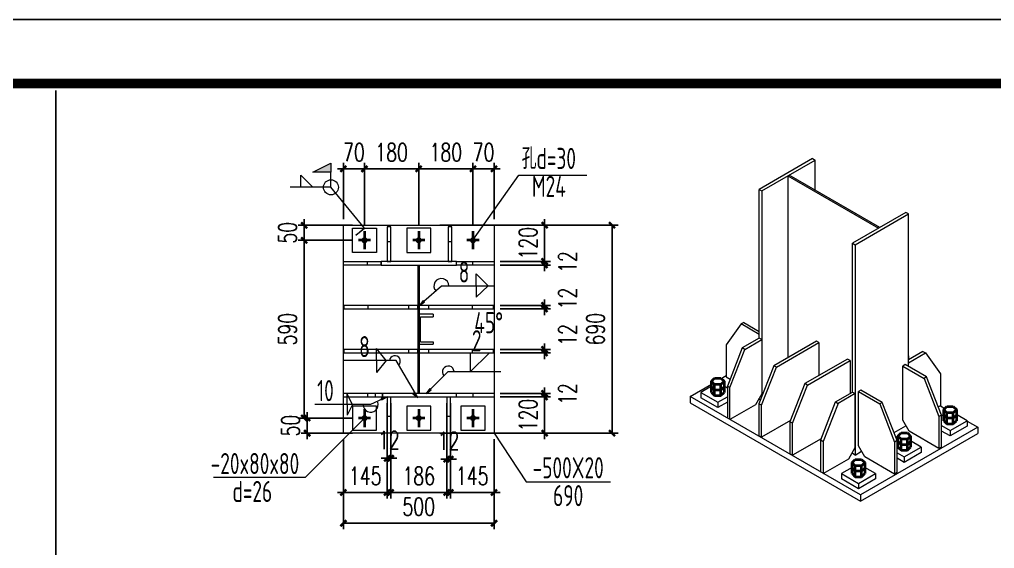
# Model space of a CAD drawing. Extents: x 177291 to 1288761, y 177638 to 322898.
# Drawn here: x 1260896 to 1277075, y 232183 to 240960 of the extents above; entities that cross this region are included whole.
import ezdxf
from ezdxf.enums import TextEntityAlignment as Align

# ---------------------------------------------------------------- set-up
doc = ezdxf.new("R2010")
doc.units = 0
doc.header["$LTSCALE"] = 1000
doc.linetypes.add('线型2', pattern=[2.5, 1.5, -1])
for name, color, linetype in [('AXIS', 3, 'Continuous'), ('PUB_TITLE', 4, 'Continuous'), ('TEXT', 7, 'Continuous')]:
    doc.layers.add(name, color=color, linetype=linetype)
for name, color, linetype, lineweight in [('孔标注', 9, 'Continuous', 18), ('字符标注', 9, 'Continuous', 18), ('柱_主零件_实线', 51, 'Continuous', 18), ('柱_零件_实线', 3, 'Continuous', 18), ('焊缝标注', 9, 'Continuous', 18), ('螺栓组-普通_实线', 1, 'Continuous', 35), ('钢板标注', 9, 'Continuous', 18)]:
    doc.layers.add(name, color=color, linetype=linetype, lineweight=lineweight)
doc.styles.add('_TCH_DIM_T3', font='SIMPLEX', dxfattribs={"width": 0.705882, "bigfont": 'GBCBIG'})
doc.styles.add('TSSD_Norm', font='tssdeng.shx', dxfattribs={"bigfont": 'hztxt.shx'})
doc.dimstyles.new('TCH_100_5', dxfattribs={"dimtxt": 297.5, "dimasz": 100, "dimexe": 100, "dimexo": 100, "dimgap": 126.25, "dimtad": 1, "dimdec": 0, "dimlfac": 0.2, "dimzin": 0, "dimdsep": 46, "dimtxsty": '_TCH_DIM_T3', "dimblk": 'ARCHTICK', "dimcen": 0.09, "dimclrd": 126, "dimclre": 126, "dimclrt": 7, "dimazin": 2, "dimtfac": 1, "dimtdec": 0, "dimtix": 1, "dimtmove": 2, "dimatfit": 3, "dimfxl": 1, "dimtolj": 1, "dimtzin": 0, "dimarcsym": 0})

# ---------------------------------------------------------------- blocks, each defined once
blk = doc.blocks.new('_ArchTick')
at = {"color": 0, "linetype": 'ByBlock', "const_width": 0.4}
blk.add_lwpolyline([(-0.5, -0.5), (0.5, 0.5)], dxfattribs=at)
blk = doc.blocks.new('*D1631')
at = {"color": 126, "lineweight": -2, "transparency": 16777216}
for p, q in [((1266996, 234597), (1266996, 233580)), ((1267056, 234597), (1267056, 233580)), ((1266996, 233680), (1266896, 233680)), ((1266996, 233680), (1267056, 233680)), ((1267056, 233680), (1267156, 233680))]:
    blk.add_line(p, q, dxfattribs=at)
at = {"layer": 'Defpoints', "color": 0, "transparency": 16777216}
for p in [(1266996, 234697), (1267056, 234697), (1267056, 233680)]:
    blk.add_point(p, dxfattribs=at)
at = {"color": 126, "lineweight": -2, "transparency": 16777216, "xscale": 100, "yscale": 100, "zscale": 100}
blk.add_blockref('_ArchTick', (1266996, 233680), dxfattribs=at)
at = {"color": 126, "lineweight": -2, "transparency": 16777216, "xscale": 100, "yscale": 100, "zscale": 100, "rotation": 180}
blk.add_blockref('_ArchTick', (1267056, 233680), dxfattribs=at)
at = {"color": 7, "transparency": 16777216, "insert": (1267026, 233980), "char_height": 297.5, "attachment_point": 5, "style": '_TCH_DIM_T3'}
blk.add_mtext('\\A1;12', dxfattribs=at)
blk = doc.blocks.new('*D1632')
at = {"color": 126, "lineweight": -2, "transparency": 16777216}
for p, q in [((1267056, 234597), (1267056, 233012)), ((1267986, 234597), (1267986, 233012)), ((1267056, 233112), (1267986, 233112))]:
    blk.add_line(p, q, dxfattribs=at)
at = {"layer": 'Defpoints', "color": 0, "transparency": 16777216}
for p in [(1267056, 234697), (1267986, 234697), (1267986, 233112)]:
    blk.add_point(p, dxfattribs=at)
at = {"color": 126, "lineweight": -2, "transparency": 16777216, "xscale": 100, "yscale": 100, "zscale": 100, "rotation": 180}
blk.add_blockref('_ArchTick', (1267056, 233112), dxfattribs=at)
at = {"color": 126, "lineweight": -2, "transparency": 16777216, "xscale": 100, "yscale": 100, "zscale": 100}
blk.add_blockref('_ArchTick', (1267986, 233112), dxfattribs=at)
at = {"color": 7, "transparency": 16777216, "insert": (1267521, 233387), "char_height": 297.5, "attachment_point": 5, "style": '_TCH_DIM_T3'}
blk.add_mtext('\\A1;186', dxfattribs=at)
blk = doc.blocks.new('*D1633')
at = {"color": 126, "lineweight": -2, "transparency": 16777216}
for p, q in [((1267986, 234597), (1267986, 233567)), ((1268046, 234597), (1268046, 233567)), ((1267986, 233667), (1267886, 233667)), ((1267986, 233667), (1268046, 233667)), ((1268046, 233667), (1268146, 233667))]:
    blk.add_line(p, q, dxfattribs=at)
at = {"layer": 'Defpoints', "color": 0, "transparency": 16777216}
for p in [(1267986, 234697), (1268046, 234697), (1268046, 233667)]:
    blk.add_point(p, dxfattribs=at)
at = {"color": 126, "lineweight": -2, "transparency": 16777216, "xscale": 100, "yscale": 100, "zscale": 100}
blk.add_blockref('_ArchTick', (1267986, 233667), dxfattribs=at)
at = {"color": 126, "lineweight": -2, "transparency": 16777216, "xscale": 100, "yscale": 100, "zscale": 100, "rotation": 180}
blk.add_blockref('_ArchTick', (1268046, 233667), dxfattribs=at)
at = {"color": 7, "transparency": 16777216, "insert": (1268016, 233967), "char_height": 297.5, "attachment_point": 5, "style": '_TCH_DIM_T3'}
blk.add_mtext('\\A1;12', dxfattribs=at)
blk = doc.blocks.new('*D1634')
at = {"color": 126, "lineweight": -2, "transparency": 16777216}
for p, q in [((1269610, 234757), (1269610, 234857)), ((1268871, 234757), (1269710, 234757)), ((1268871, 234697), (1269710, 234697)), ((1269610, 234697), (1269610, 234757)), ((1269610, 234697), (1269610, 234597))]:
    blk.add_line(p, q, dxfattribs=at)
at = {"layer": 'Defpoints', "color": 0, "transparency": 16777216}
for p in [(1268771, 234757), (1268771, 234697), (1269610, 234757)]:
    blk.add_point(p, dxfattribs=at)
at = {"color": 126, "lineweight": -2, "transparency": 16777216, "xscale": 100, "yscale": 100, "zscale": 100}
for p, rotation in [((1269610, 234757), 270), ((1269610, 234697), 90)]:
    blk.add_blockref('_ArchTick', p, dxfattribs=dict(at, rotation=rotation))
at = {"color": 7, "transparency": 16777216, "insert": (1269990, 234746), "char_height": 297.5, "attachment_point": 5, "rotation": 90, "style": '_TCH_DIM_T3'}
blk.add_mtext('\\A1;12', dxfattribs=at)
blk = doc.blocks.new('*D1635')
at = {"color": 126, "lineweight": -2, "transparency": 16777216}
for p, q in [((1269610, 235487), (1269610, 235587)), ((1268871, 235487), (1269710, 235487)), ((1268871, 235427), (1269710, 235427)), ((1269610, 235427), (1269610, 235487)), ((1269610, 235427), (1269610, 235327))]:
    blk.add_line(p, q, dxfattribs=at)
at = {"layer": 'Defpoints', "color": 0, "transparency": 16777216}
for p in [(1268771, 235487), (1268771, 235427), (1269610, 235487)]:
    blk.add_point(p, dxfattribs=at)
at = {"color": 126, "lineweight": -2, "transparency": 16777216, "xscale": 100, "yscale": 100, "zscale": 100}
for p, rotation in [((1269610, 235487), 270), ((1269610, 235427), 90)]:
    blk.add_blockref('_ArchTick', p, dxfattribs=dict(at, rotation=rotation))
at = {"color": 7, "transparency": 16777216, "insert": (1269990, 235726), "char_height": 297.5, "attachment_point": 5, "rotation": 90, "style": '_TCH_DIM_T3'}
blk.add_mtext('\\A1;12', dxfattribs=at)
blk = doc.blocks.new('*D1636')
at = {"color": 126, "lineweight": -2, "transparency": 16777216}
for p, q in [((1268871, 236217), (1269710, 236217)), ((1269610, 236217), (1269610, 236317)), ((1269610, 236157), (1269610, 236217)), ((1268871, 236157), (1269710, 236157)), ((1269610, 236157), (1269610, 236057))]:
    blk.add_line(p, q, dxfattribs=at)
at = {"layer": 'Defpoints', "color": 0, "transparency": 16777216}
for p in [(1268771, 236217), (1269610, 236217), (1268771, 236157)]:
    blk.add_point(p, dxfattribs=at)
at = {"color": 126, "lineweight": -2, "transparency": 16777216, "xscale": 100, "yscale": 100, "zscale": 100}
for p, rotation in [((1269610, 236217), 270), ((1269610, 236157), 90)]:
    blk.add_blockref('_ArchTick', p, dxfattribs=dict(at, rotation=rotation))
at = {"color": 7, "transparency": 16777216, "insert": (1269990, 236331), "char_height": 297.5, "attachment_point": 5, "rotation": 90, "style": '_TCH_DIM_T3'}
blk.add_mtext('\\A1;12', dxfattribs=at)
blk = doc.blocks.new('*D1637')
at = {"color": 126, "lineweight": -2, "transparency": 16777216}
for p, q in [((1269610, 236947), (1269610, 237047)), ((1268871, 236947), (1269710, 236947)), ((1268871, 236887), (1269710, 236887)), ((1269610, 236887), (1269610, 236947)), ((1269610, 236887), (1269610, 236787))]:
    blk.add_line(p, q, dxfattribs=at)
at = {"layer": 'Defpoints', "color": 0, "transparency": 16777216}
for p in [(1268771, 236947), (1268771, 236887), (1269610, 236947)]:
    blk.add_point(p, dxfattribs=at)
at = {"color": 126, "lineweight": -2, "transparency": 16777216, "xscale": 100, "yscale": 100, "zscale": 100}
for p, rotation in [((1269610, 236947), 270), ((1269610, 236887), 90)]:
    blk.add_blockref('_ArchTick', p, dxfattribs=dict(at, rotation=rotation))
at = {"color": 7, "transparency": 16777216, "insert": (1269990, 236936), "char_height": 297.5, "attachment_point": 5, "rotation": 90, "style": '_TCH_DIM_T3'}
blk.add_mtext('\\A1;12', dxfattribs=at)
blk = doc.blocks.new('*D1638')
at = {"color": 126, "lineweight": -2, "transparency": 16777216}
for p, q in [((1269610, 234697), (1269610, 234797)), ((1269685, 234697), (1269510, 234697)), ((1269610, 234697), (1269610, 234097)), ((1268956, 234097), (1269710, 234097)), ((1269610, 234097), (1269610, 233997))]:
    blk.add_line(p, q, dxfattribs=at)
at = {"layer": 'Defpoints', "color": 0, "transparency": 16777216}
for p in [(1269785, 234697), (1268856, 234097), (1269610, 234097)]:
    blk.add_point(p, dxfattribs=at)
at = {"color": 126, "lineweight": -2, "transparency": 16777216, "xscale": 100, "yscale": 100, "zscale": 100}
for p, rotation in [((1269610, 234697), 270), ((1269610, 234097), 90)]:
    blk.add_blockref('_ArchTick', p, dxfattribs=dict(at, rotation=rotation))
at = {"color": 7, "transparency": 16777216, "insert": (1269335, 234397), "char_height": 297.5, "attachment_point": 5, "rotation": 90, "style": '_TCH_DIM_T3'}
blk.add_mtext('\\A1;120', dxfattribs=at)
blk = doc.blocks.new('*D1639')
at = {"color": 126, "lineweight": -2, "transparency": 16777216}
for p, q in [((1269557, 237547), (1269510, 237547)), ((1269610, 237547), (1269610, 237647)), ((1269610, 236947), (1269610, 237547)), ((1269557, 236947), (1269510, 236947)), ((1269610, 236947), (1269610, 236847))]:
    blk.add_line(p, q, dxfattribs=at)
at = {"layer": 'Defpoints', "color": 0, "transparency": 16777216}
for p in [(1269610, 237547), (1269657, 237547), (1269657, 236947)]:
    blk.add_point(p, dxfattribs=at)
at = {"color": 126, "lineweight": -2, "transparency": 16777216, "xscale": 100, "yscale": 100, "zscale": 100}
for p, rotation in [((1269610, 237547), 270), ((1269610, 236947), 90)]:
    blk.add_blockref('_ArchTick', p, dxfattribs=dict(at, rotation=rotation))
at = {"color": 7, "transparency": 16777216, "insert": (1269335, 237247), "char_height": 297.5, "attachment_point": 5, "rotation": 90, "style": '_TCH_DIM_T3'}
blk.add_mtext('\\A1;120', dxfattribs=at)
blk = doc.blocks.new('*D1640')
at = {"color": 126, "lineweight": -2, "transparency": 16777216}
for p, q in [((1267869, 237547), (1270829, 237547)), ((1270729, 237547), (1270729, 234097)), ((1267869, 234097), (1270829, 234097))]:
    blk.add_line(p, q, dxfattribs=at)
at = {"layer": 'Defpoints', "color": 0, "transparency": 16777216}
for p in [(1267769, 237547), (1267769, 234097), (1270729, 234097)]:
    blk.add_point(p, dxfattribs=at)
at = {"color": 126, "lineweight": -2, "transparency": 16777216, "xscale": 100, "yscale": 100, "zscale": 100}
for p, rotation in [((1270729, 237547), 90), ((1270729, 234097), 270)]:
    blk.add_blockref('_ArchTick', p, dxfattribs=dict(at, rotation=rotation))
at = {"color": 7, "transparency": 16777216, "insert": (1270454, 235822), "char_height": 297.5, "attachment_point": 5, "rotation": 90, "style": '_TCH_DIM_T3'}
blk.add_mtext('\\A1;690', dxfattribs=at)
blk = doc.blocks.new('*D1664')
at = {"color": 126, "lineweight": -2, "transparency": 16777216}
for p, q in [((1266421, 237297), (1265520, 237297)), ((1265620, 237297), (1265620, 234347)), ((1266421, 234347), (1265520, 234347))]:
    blk.add_line(p, q, dxfattribs=at)
at = {"layer": 'Defpoints', "color": 0, "transparency": 16777216}
for p in [(1266521, 237297), (1265620, 234347), (1266521, 234347)]:
    blk.add_point(p, dxfattribs=at)
at = {"color": 126, "lineweight": -2, "transparency": 16777216, "xscale": 100, "yscale": 100, "zscale": 100}
for p, rotation in [((1265620, 237297), 90), ((1265620, 234347), 270)]:
    blk.add_blockref('_ArchTick', p, dxfattribs=dict(at, rotation=rotation))
at = {"color": 7, "transparency": 16777216, "insert": (1265345, 235822), "char_height": 297.5, "attachment_point": 5, "rotation": 90, "style": '_TCH_DIM_T3'}
blk.add_mtext('\\A1;590', dxfattribs=at)
blk = doc.blocks.new('*D1665')
at = {"color": 126, "lineweight": -2, "transparency": 16777216}
for p, q in [((1266271, 233997), (1266271, 232502)), ((1268771, 233933), (1268771, 232502)), ((1266271, 232602), (1268771, 232602))]:
    blk.add_line(p, q, dxfattribs=at)
at = {"layer": 'Defpoints', "color": 0, "transparency": 16777216}
for p in [(1266271, 234097), (1268771, 234033), (1268771, 232602)]:
    blk.add_point(p, dxfattribs=at)
at = {"color": 126, "lineweight": -2, "transparency": 16777216, "xscale": 100, "yscale": 100, "zscale": 100, "rotation": 180}
blk.add_blockref('_ArchTick', (1266271, 232602), dxfattribs=at)
at = {"color": 126, "lineweight": -2, "transparency": 16777216, "xscale": 100, "yscale": 100, "zscale": 100}
blk.add_blockref('_ArchTick', (1268771, 232602), dxfattribs=at)
at = {"color": 7, "transparency": 16777216, "insert": (1267521, 232877), "char_height": 297.5, "attachment_point": 5, "style": '_TCH_DIM_T3'}
blk.add_mtext('\\A1;500', dxfattribs=at)
blk = doc.blocks.new('*D1641')
at = {"color": 126, "lineweight": -2, "transparency": 16777216}
for p, q in [((1266271, 233897), (1266271, 233012)), ((1266996, 233897), (1266996, 233012)), ((1266271, 233112), (1266171, 233112)), ((1266271, 233112), (1266996, 233112)), ((1266996, 233112), (1267096, 233112))]:
    blk.add_line(p, q, dxfattribs=at)
at = {"layer": 'Defpoints', "color": 0, "transparency": 16777216}
for p in [(1266271, 233997), (1266996, 233997), (1266996, 233112)]:
    blk.add_point(p, dxfattribs=at)
at = {"color": 126, "lineweight": -2, "transparency": 16777216, "xscale": 100, "yscale": 100, "zscale": 100}
blk.add_blockref('_ArchTick', (1266271, 233112), dxfattribs=at)
at = {"color": 126, "lineweight": -2, "transparency": 16777216, "xscale": 100, "yscale": 100, "zscale": 100, "rotation": 180}
blk.add_blockref('_ArchTick', (1266996, 233112), dxfattribs=at)
at = {"color": 7, "transparency": 16777216, "insert": (1266634, 233387), "char_height": 297.5, "attachment_point": 5, "style": '_TCH_DIM_T3'}
blk.add_mtext('\\A1;145', dxfattribs=at)
blk = doc.blocks.new('*D1642')
at = {"color": 126, "lineweight": -2, "transparency": 16777216}
for p, q in [((1268046, 233994), (1268046, 233012)), ((1268771, 233997), (1268771, 233012)), ((1268046, 233112), (1267946, 233112)), ((1268771, 233112), (1268046, 233112)), ((1268771, 233112), (1268871, 233112))]:
    blk.add_line(p, q, dxfattribs=at)
at = {"layer": 'Defpoints', "color": 0, "transparency": 16777216}
for p in [(1268046, 234094), (1268771, 234097), (1268046, 233112)]:
    blk.add_point(p, dxfattribs=at)
at = {"color": 126, "lineweight": -2, "transparency": 16777216, "xscale": 100, "yscale": 100, "zscale": 100}
blk.add_blockref('_ArchTick', (1268046, 233112), dxfattribs=at)
at = {"color": 126, "lineweight": -2, "transparency": 16777216, "xscale": 100, "yscale": 100, "zscale": 100, "rotation": 180}
blk.add_blockref('_ArchTick', (1268771, 233112), dxfattribs=at)
at = {"color": 7, "transparency": 16777216, "insert": (1268409, 233387), "char_height": 297.5, "attachment_point": 5, "style": '_TCH_DIM_T3'}
blk.add_mtext('\\A1;145', dxfattribs=at)
blk = doc.blocks.new('*D1666')
at = {"color": 126, "lineweight": -2, "transparency": 16777216}
for p, q in [((1266421, 237547), (1265520, 237547)), ((1265620, 237547), (1265620, 237647)), ((1265620, 237297), (1265620, 237547)), ((1266421, 237297), (1265520, 237297)), ((1265620, 237297), (1265620, 237197))]:
    blk.add_line(p, q, dxfattribs=at)
at = {"layer": 'Defpoints', "color": 0, "transparency": 16777216}
for p in [(1265620, 237547), (1266521, 237547), (1266521, 237297)]:
    blk.add_point(p, dxfattribs=at)
at = {"color": 126, "lineweight": -2, "transparency": 16777216, "xscale": 100, "yscale": 100, "zscale": 100}
for p, rotation in [((1265620, 237547), 270), ((1265620, 237297), 90)]:
    blk.add_blockref('_ArchTick', p, dxfattribs=dict(at, rotation=rotation))
at = {"color": 7, "transparency": 16777216, "insert": (1265345, 237422), "char_height": 297.5, "attachment_point": 5, "rotation": 90, "style": '_TCH_DIM_T3'}
blk.add_mtext('\\A1;50', dxfattribs=at)
blk = doc.blocks.new('*D1667')
at = {"color": 126, "lineweight": -2, "transparency": 16777216}
for p, q in [((1265670, 234347), (1265670, 234447)), ((1266421, 234347), (1265570, 234347)), ((1265670, 234347), (1265670, 234097)), ((1266421, 234097), (1265570, 234097)), ((1265670, 234097), (1265670, 233997))]:
    blk.add_line(p, q, dxfattribs=at)
at = {"layer": 'Defpoints', "color": 0, "transparency": 16777216}
for p in [(1266521, 234347), (1265670, 234097), (1266521, 234097)]:
    blk.add_point(p, dxfattribs=at)
at = {"color": 126, "lineweight": -2, "transparency": 16777216, "xscale": 100, "yscale": 100, "zscale": 100}
for p, rotation in [((1265670, 234347), 270), ((1265670, 234097), 90)]:
    blk.add_blockref('_ArchTick', p, dxfattribs=dict(at, rotation=rotation))
at = {"color": 7, "transparency": 16777216, "insert": (1265395, 234222), "char_height": 297.5, "attachment_point": 5, "rotation": 90, "style": '_TCH_DIM_T3'}
blk.add_mtext('\\A1;50', dxfattribs=at)
blk = doc.blocks.new('*D1668')
at = {"color": 126, "lineweight": -2, "transparency": 16777216}
for p, q in [((1266271, 238482), (1266171, 238482)), ((1266271, 237647), (1266271, 238582)), ((1266271, 238482), (1266621, 238482)), ((1266621, 237647), (1266621, 238582)), ((1266621, 238482), (1266721, 238482))]:
    blk.add_line(p, q, dxfattribs=at)
at = {"layer": 'Defpoints', "color": 0, "transparency": 16777216}
for p in [(1266621, 238482), (1266271, 237547), (1266621, 237547)]:
    blk.add_point(p, dxfattribs=at)
at = {"color": 126, "lineweight": -2, "transparency": 16777216, "xscale": 100, "yscale": 100, "zscale": 100}
blk.add_blockref('_ArchTick', (1266271, 238482), dxfattribs=at)
at = {"color": 126, "lineweight": -2, "transparency": 16777216, "xscale": 100, "yscale": 100, "zscale": 100, "rotation": 180}
blk.add_blockref('_ArchTick', (1266621, 238482), dxfattribs=at)
at = {"color": 7, "transparency": 16777216, "insert": (1266446, 238757), "char_height": 297.5, "attachment_point": 5, "style": '_TCH_DIM_T3'}
blk.add_mtext('\\A1;70', dxfattribs=at)
blk = doc.blocks.new('*D1643')
at = {"color": 126, "lineweight": -2, "transparency": 16777216}
for p, q in [((1268421, 238482), (1268321, 238482)), ((1268421, 237647), (1268421, 238582)), ((1268421, 238482), (1268771, 238482)), ((1268771, 237647), (1268771, 238582)), ((1268771, 238482), (1268871, 238482))]:
    blk.add_line(p, q, dxfattribs=at)
at = {"layer": 'Defpoints', "color": 0, "transparency": 16777216}
for p in [(1268771, 238482), (1268421, 237547), (1268771, 237547)]:
    blk.add_point(p, dxfattribs=at)
at = {"color": 126, "lineweight": -2, "transparency": 16777216, "xscale": 100, "yscale": 100, "zscale": 100}
blk.add_blockref('_ArchTick', (1268421, 238482), dxfattribs=at)
at = {"color": 126, "lineweight": -2, "transparency": 16777216, "xscale": 100, "yscale": 100, "zscale": 100, "rotation": 180}
blk.add_blockref('_ArchTick', (1268771, 238482), dxfattribs=at)
at = {"color": 7, "transparency": 16777216, "insert": (1268596, 238757), "char_height": 297.5, "attachment_point": 5, "style": '_TCH_DIM_T3'}
blk.add_mtext('\\A1;70', dxfattribs=at)
blk = doc.blocks.new('*D1669')
at = {"color": 126, "lineweight": -2, "transparency": 16777216}
for p, q in [((1266621, 237547), (1266621, 238582)), ((1266621, 238482), (1267521, 238482)), ((1267521, 237547), (1267521, 238582))]:
    blk.add_line(p, q, dxfattribs=at)
at = {"layer": 'Defpoints', "color": 0, "transparency": 16777216}
for p in [(1267521, 238482), (1266621, 237447), (1267521, 237447)]:
    blk.add_point(p, dxfattribs=at)
at = {"color": 126, "lineweight": -2, "transparency": 16777216, "xscale": 100, "yscale": 100, "zscale": 100, "rotation": 180}
blk.add_blockref('_ArchTick', (1266621, 238482), dxfattribs=at)
at = {"color": 126, "lineweight": -2, "transparency": 16777216, "xscale": 100, "yscale": 100, "zscale": 100}
blk.add_blockref('_ArchTick', (1267521, 238482), dxfattribs=at)
at = {"color": 7, "transparency": 16777216, "insert": (1267071, 238757), "char_height": 297.5, "attachment_point": 5, "style": '_TCH_DIM_T3'}
blk.add_mtext('\\A1;180', dxfattribs=at)
blk = doc.blocks.new('*D1670')
at = {"color": 126, "lineweight": -2, "transparency": 16777216}
for p, q in [((1267521, 237547), (1267521, 238582)), ((1267521, 238482), (1268421, 238482)), ((1268421, 237547), (1268421, 238582))]:
    blk.add_line(p, q, dxfattribs=at)
at = {"layer": 'Defpoints', "color": 0, "transparency": 16777216}
for p in [(1268421, 238482), (1267521, 237447), (1268421, 237447)]:
    blk.add_point(p, dxfattribs=at)
at = {"color": 126, "lineweight": -2, "transparency": 16777216, "xscale": 100, "yscale": 100, "zscale": 100, "rotation": 180}
blk.add_blockref('_ArchTick', (1267521, 238482), dxfattribs=at)
at = {"color": 126, "lineweight": -2, "transparency": 16777216, "xscale": 100, "yscale": 100, "zscale": 100}
blk.add_blockref('_ArchTick', (1268421, 238482), dxfattribs=at)
at = {"color": 7, "transparency": 16777216, "insert": (1267971, 238757), "char_height": 297.5, "attachment_point": 5, "style": '_TCH_DIM_T3'}
blk.add_mtext('\\A1;180', dxfattribs=at)

msp = doc.modelspace()

# ---------------------------------------------------------------- hatches: boundary and pattern name
at = {"layer": '焊缝标注'}
for points in [[(1266064.39, 238425.78), (1265764.39, 238425.78), (1266064.39, 238575.78)], [(1266621.15, 237497.01), (1266503.95, 237396.76), (1266477.12, 237383.34)], [(1267536.15, 236217.01), (1267617.47, 236277.11), (1267596.25, 236298.33)], [(1267506.15, 234689.51), (1267446.05, 234770.83), (1267424.83, 234749.61)], [(1267646.15, 234757.01), (1267727.47, 234817.11), (1267706.25, 234838.33)], [(1266996.15, 234697.01), (1266897.07, 234676.82), (1266907.35, 234648.64)]]:
    msp.add_hatch(color=256, dxfattribs=at).paths.add_polyline_path(points)

# ---------------------------------------------------------------- linework, layer by layer
at = {"layer": 'AXIS'}
msp.add_line((1261498.52, 239784.27), (1261498.52, 223694.23), dxfattribs=at)
at = {"layer": 'PUB_TITLE'}
msp.add_lwpolyline([(1199563.96, 240960.27), (1288761.34, 240960.27), (1288761.34, 177959.98), (1199563.96, 177959.98)], close=True, dxfattribs=at)
at = {"layer": 'PUB_TITLE', "const_width": 159.09}
msp.add_lwpolyline([(1202215.49, 179020.59), (1202215.49, 239899.66), (1287700.73, 239899.66), (1287700.73, 179020.59)], close=True, dxfattribs=at)
at = {"layer": '孔标注', "ltscale": 100, "const_width": 10}
msp.add_lwpolyline([(1266626.15, 237297.01, 1), (1266616.15, 237297.01, 1)], format="xyb", close=True, dxfattribs=at)
at = {"layer": '字符标注', "ltscale": 100}
for p, q in [((1268421.15, 237297.01), (1269182.07, 238379.81)), ((1269182.07, 238379.81), (1270313.07, 238379.81))]:
    msp.add_line(p, q, dxfattribs=at)
at = {"layer": '字符标注', "ltscale": 100, "const_width": 10}
msp.add_lwpolyline([(1268426.15, 237297.01, 1), (1268416.15, 237297.01, 1)], format="xyb", close=True, dxfattribs=at)
at = {"layer": '柱_主零件_实线', "ltscale": 100}
for p, q in [((1274056.64, 238651.95), (1273172.75, 238141.63)), ((1274056.64, 238651.95), (1274099.06, 238627.45)), ((1273215.18, 238117.13), (1274099.06, 238627.45)), ((1274099.06, 238129.38), (1274099.06, 238627.45)), ((1273646.51, 238366.16), (1273646.51, 235351.11)), ((1273646.51, 238366.16), (1275152.65, 237496.6)), ((1275173.87, 237508.84), (1273667.73, 238378.41)), ((1273172.75, 235673.62), (1273172.75, 238141.63)), ((1273172.75, 238141.63), (1273215.18, 238117.13)), ((1273215.18, 238117.13), (1273215.18, 234710.16)), ((1275605.2, 237757.88), (1274721.32, 237247.57)), ((1274763.74, 237223.07), (1275647.63, 237733.38)), ((1275647.63, 237733.38), (1275605.2, 237757.88)), ((1275647.63, 235204.14), (1275647.63, 237733.38)), ((1274721.32, 237247.57), (1274763.74, 237223.07)), ((1274721.32, 234779.56), (1274721.32, 237247.57)), ((1274763.74, 237223.07), (1274763.74, 233734.44)), ((1268146.15, 236947.01), (1266896.15, 236947.01)), ((1266896.15, 236947.01), (1266896.15, 236887.01)), ((1266896.15, 236887.01), (1268146.15, 236887.01)), ((1267506.15, 236887.01), (1267506.15, 234757.01)), ((1267536.15, 234757.01), (1267536.15, 236887.01)), ((1268146.15, 236887.01), (1268146.15, 236947.01)), ((1266921.15, 234757.01), (1266921.15, 234697.01)), ((1268146.15, 234757.01), (1266921.15, 234757.01)), ((1266921.15, 234697.01), (1268146.15, 234697.01)), ((1268146.15, 234697.01), (1268146.15, 234757.01)), ((1273172.75, 234653), (1273172.75, 234677.5)), ((1273189.13, 234643.55), (1273172.75, 234653)), ((1275408.14, 234106.49), (1275605.2, 234220.26)), ((1274763.74, 233734.44), (1274869.81, 233795.68)), ((1274721.32, 233758.94), (1274721.32, 233783.43)), ((1274763.74, 233734.44), (1274721.32, 233758.94))]:
    msp.add_line(p, q, dxfattribs=at)
at = {"layer": '柱_零件_实线', "ltscale": 100}
for p, q in [((1266271.15, 234097.01), (1266271.15, 237547.01)), ((1266271.15, 237547.01), (1268771.15, 237547.01)), ((1266996.15, 237522.01), (1266996.15, 236947.01)), ((1267056.15, 237522.01), (1266996.15, 237522.01)), ((1267056.15, 236947.01), (1267056.15, 237522.01)), ((1268071.15, 237522.01), (1268011.15, 237522.01)), ((1268011.15, 237522.01), (1268011.15, 236947.01)), ((1268071.15, 236947.01), (1268071.15, 237522.01)), ((1268771.15, 237547.01), (1268771.15, 234097.01)), ((1266421.15, 237497.01), (1266821.15, 237497.01)), ((1266421.15, 237097.01), (1266421.15, 237497.01)), ((1266821.15, 237497.01), (1266821.15, 237097.01)), ((1267721.15, 237497.01), (1267321.15, 237497.01)), ((1267321.15, 237497.01), (1267321.15, 237097.01)), ((1267721.15, 237097.01), (1267721.15, 237497.01)), ((1267056.15, 237272.01), (1266996.15, 237272.01)), ((1268071.15, 237272.01), (1268011.15, 237272.01)), ((1266821.15, 237097.01), (1266421.15, 237097.01)), ((1267321.15, 237097.01), (1267721.15, 237097.01)), ((1266271.15, 236947.01), (1266896.15, 236947.01)), ((1266896.15, 236887.01), (1266271.15, 236887.01)), ((1266671.15, 236887.01), (1266671.15, 236947.01)), ((1266896.15, 236887.01), (1266896.15, 236947.01)), ((1266996.15, 236947.01), (1267056.15, 236947.01)), ((1268011.15, 236947.01), (1268071.15, 236947.01)), ((1268146.15, 236947.01), (1268771.15, 236947.01)), ((1268146.15, 236887.01), (1268146.15, 236947.01)), ((1268771.15, 236887.01), (1268146.15, 236887.01)), ((1268421.15, 236887.01), (1268421.15, 236947.01)), ((1267506.15, 236217.01), (1266281.15, 236217.01)), ((1266281.15, 236157.01), (1266281.15, 236217.01)), ((1266681.15, 236157.01), (1266681.15, 236217.01)), ((1267506.15, 236157.01), (1267506.15, 236217.01)), ((1268761.15, 236217.01), (1267536.15, 236217.01)), ((1267536.15, 236157.01), (1267536.15, 236217.01)), ((1268411.15, 236157.01), (1268411.15, 236217.01)), ((1268761.15, 236157.01), (1268761.15, 236217.01)), ((1266281.15, 236157.01), (1267506.15, 236157.01)), ((1267536.15, 236157.01), (1268761.15, 236157.01)), ((1272872.23, 235908.36), (1272624.75, 235561.36)), ((1272914.66, 235932.86), (1272872.23, 235908.36)), ((1273172.75, 235734.86), (1272872.23, 235908.36)), ((1272914.66, 235932.86), (1273172.75, 235783.85)), ((1273172.75, 235673.62), (1272889.91, 235510.33)), ((1272932.34, 235485.83), (1273215.18, 235649.13)), ((1273215.18, 235649.13), (1273172.75, 235673.62)), ((1273215.18, 235649.13), (1273215.18, 234750.98)), ((1274120.28, 235624.64), (1273413.17, 235216.39)), ((1273455.6, 235191.89), (1274162.7, 235600.14)), ((1274162.7, 235600.14), (1274120.28, 235624.64)), ((1274162.7, 235600.14), (1274162.7, 235053.08)), ((1267506.15, 235487.01), (1266281.15, 235487.01)), ((1266281.15, 235427.01), (1266281.15, 235487.01)), ((1266281.15, 235427.01), (1267506.15, 235427.01)), ((1266681.15, 235427.01), (1266681.15, 235487.01)), ((1267506.15, 235427.01), (1267506.15, 235487.01)), ((1267536.15, 235427.01), (1267536.15, 235487.01)), ((1268761.15, 235487.01), (1267536.15, 235487.01)), ((1267536.15, 235427.01), (1268761.15, 235427.01)), ((1268411.15, 235427.01), (1268411.15, 235487.01)), ((1268761.15, 235427.01), (1268761.15, 235487.01)), ((1272624.75, 235561.36), (1272624.75, 235030.63)), ((1272889.91, 235510.33), (1272642.42, 234877.54)), ((1272684.85, 234853.04), (1272932.34, 235485.83)), ((1272932.34, 235485.83), (1272889.91, 235510.33)), ((1275888.04, 235453.17), (1275647.63, 235314.36)), ((1275647.63, 235265.38), (1275930.47, 235428.68)), ((1275888.04, 235453.17), (1275930.47, 235428.68)), ((1275930.47, 235428.68), (1276177.96, 235081.66)), ((1274636.46, 235326.61), (1273929.36, 234918.36)), ((1273971.78, 234893.87), (1274678.89, 235302.12)), ((1274678.89, 235302.12), (1274636.46, 235326.61)), ((1274678.89, 235302.12), (1274678.89, 234755.07)), ((1275654.7, 235375.61), (1275647.63, 235385.52)), ((1275647.63, 235204.14), (1275647.63, 235265.38)), ((1275654.7, 235318.45), (1275654.7, 235375.61)), ((1273413.17, 235216.39), (1273165.68, 234583.6)), ((1273208.11, 234559.11), (1273455.6, 235191.89)), ((1273455.6, 235191.89), (1273413.17, 235216.39)), ((1275594.59, 235234.75), (1275552.17, 235210.26)), ((1275552.17, 234312.11), (1275552.17, 235210.26)), ((1275552.17, 235210.26), (1275905.72, 235006.14)), ((1275948.15, 235030.63), (1275594.59, 235234.75)), ((1272542.13, 235003.35), (1272624.75, 235051.04)), ((1272624.75, 235030.63), (1272688.01, 234994.11)), ((1275948.15, 235030.63), (1275905.72, 235006.14)), ((1275905.72, 235006.14), (1276153.21, 234373.36)), ((1276195.63, 234397.85), (1275948.15, 235030.63)), ((1276177.96, 235081.66), (1276177.96, 234550.94)), ((1272023.7, 234704.04), (1272378.32, 234908.77)), ((1272378.32, 234876.11), (1272200.48, 234773.43)), ((1272200.48, 234773.43), (1272200.48, 234683.62)), ((1272200.48, 234773.43), (1272483.32, 234610.14)), ((1272642.42, 234844.88), (1272588.32, 234876.11)), ((1272642.42, 234877.54), (1272642.42, 234346.82)), ((1272684.85, 234853.04), (1272642.42, 234877.54)), ((1272684.85, 234322.33), (1272684.85, 234853.04)), ((1273929.36, 234918.36), (1273681.87, 234285.58)), ((1273724.3, 234261.08), (1273971.78, 234893.87)), ((1273971.78, 234893.87), (1273929.36, 234918.36)), ((1274438.47, 234616.26), (1274721.32, 234779.56)), ((1274721.32, 234779.56), (1274763.74, 234755.07)), ((1274859.2, 234810.18), (1274816.78, 234785.68)), ((1274816.78, 233887.54), (1274816.78, 234785.68)), ((1274816.78, 234785.68), (1275170.33, 234581.56)), ((1275212.76, 234606.05), (1274859.2, 234810.18)), ((1266921.15, 234757.01), (1266271.15, 234757.01)), ((1266271.15, 234697.01), (1266921.15, 234697.01)), ((1266671.15, 234757.01), (1266671.15, 234697.01)), ((1266921.15, 234697.01), (1266921.15, 234757.01)), ((1266996.15, 234697.01), (1267056.15, 234697.01)), ((1266996.15, 234697.01), (1266996.15, 234097.01)), ((1267056.15, 234097.01), (1267056.15, 234697.01)), ((1267986.15, 234697.01), (1268046.15, 234697.01)), ((1267986.15, 234697.01), (1267986.15, 234097.01)), ((1268046.15, 234097.01), (1268046.15, 234697.01)), ((1268146.15, 234697.01), (1268146.15, 234757.01)), ((1268771.15, 234757.01), (1268146.15, 234757.01)), ((1268146.15, 234697.01), (1268771.15, 234697.01)), ((1268421.15, 234757.01), (1268421.15, 234697.01)), ((1274852.13, 233071.04), (1272023.7, 234704.04)), ((1272023.7, 234704.04), (1272023.7, 234601.97)), ((1272023.7, 234601.97), (1274852.13, 232968.98)), ((1272483.32, 234520.33), (1272200.48, 234683.62)), ((1272483.32, 234610.14), (1272642.42, 234702)), ((1272642.42, 234612.18), (1272483.32, 234520.33)), ((1272483.32, 234610.14), (1272483.32, 234520.33)), ((1273215.18, 234750.98), (1273109.11, 234567.27)), ((1274190.99, 233983.47), (1274438.47, 234616.26)), ((1274438.47, 234616.26), (1274480.9, 234591.76)), ((1274763.74, 234755.07), (1274480.9, 234591.76)), ((1274763.74, 233856.92), (1274763.74, 234755.07)), ((1275212.76, 234606.05), (1275170.33, 234581.56)), ((1275460.24, 233973.27), (1275212.76, 234606.05)), ((1266421.15, 234547.01), (1266421.15, 234147.01)), ((1266821.15, 234547.01), (1266421.15, 234547.01)), ((1266821.15, 234147.01), (1266821.15, 234547.01)), ((1267721.15, 234547.01), (1267321.15, 234547.01)), ((1267321.15, 234547.01), (1267321.15, 234147.01)), ((1267721.15, 234147.01), (1267721.15, 234547.01)), ((1268221.15, 234547.01), (1268221.15, 234147.01)), ((1268621.15, 234547.01), (1268221.15, 234547.01)), ((1268621.15, 234147.01), (1268621.15, 234547.01)), ((1273109.11, 234567.27), (1272684.85, 234322.33)), ((1273165.68, 234583.6), (1273165.68, 234052.88)), ((1273208.11, 234559.11), (1273165.68, 234583.6)), ((1273208.11, 234028.38), (1273208.11, 234559.11)), ((1274480.9, 234591.76), (1274233.41, 233958.98)), ((1275170.33, 234581.56), (1275417.82, 233948.78)), ((1276177.96, 234550.94), (1276143.53, 234531.07)), ((1276177.96, 234550.94), (1276252.37, 234507.98)), ((1267056.15, 234372.01), (1266996.15, 234372.01)), ((1268046.15, 234372.01), (1267986.15, 234372.01)), ((1273690.12, 234306.68), (1273208.11, 234028.38)), ((1273724.3, 234261.08), (1273681.87, 234285.58)), ((1273681.87, 234285.58), (1273681.87, 233754.86)), ((1275658.23, 234128.4), (1275552.17, 234312.11)), ((1276195.63, 234397.85), (1276153.21, 234373.36)), ((1276153.21, 234373.36), (1276153.21, 233842.63)), ((1276232.06, 234406.63), (1276195.63, 234385.6)), ((1276195.63, 233867.12), (1276195.63, 234397.85)), ((1276337.06, 234140.65), (1276619.9, 234303.95)), ((1276619.9, 234303.95), (1276442.06, 234406.63)), ((1276619.9, 234303.95), (1276619.9, 234214.14)), ((1276619.9, 234295.79), (1276796.68, 234193.72)), ((1266421.15, 234147.01), (1266821.15, 234147.01)), ((1267321.15, 234147.01), (1267721.15, 234147.01)), ((1268221.15, 234147.01), (1268621.15, 234147.01)), ((1273724.3, 233730.36), (1273724.3, 234261.08)), ((1276796.68, 234193.72), (1274852.13, 233071.04)), ((1276153.21, 233842.63), (1275658.23, 234128.4)), ((1276195.63, 234222.3), (1276337.06, 234140.65)), ((1276337.06, 234050.84), (1276195.63, 234132.49)), ((1276619.9, 234214.14), (1276337.06, 234050.84)), ((1276337.06, 234140.65), (1276337.06, 234050.84)), ((1276796.68, 234193.72), (1276796.68, 234091.66)), ((1268771.15, 234097.01), (1266271.15, 234097.01)), ((1267056.15, 234097.01), (1266996.15, 234097.01)), ((1268046.15, 234097.01), (1267986.15, 234097.01)), ((1273208.11, 234028.38), (1273165.68, 234052.88)), ((1274199.24, 234004.57), (1273724.3, 233730.36)), ((1274190.99, 233983.47), (1274233.41, 233958.98)), ((1274190.99, 233452.75), (1274190.99, 233983.47)), ((1274233.41, 233958.98), (1274233.41, 233428.25)), ((1274852.13, 232968.98), (1276796.68, 234091.66)), ((1275460.24, 233973.27), (1275417.82, 233948.78)), ((1275460.24, 233442.54), (1275460.24, 233973.27)), ((1275471.92, 233967.76), (1275460.24, 233961.02)), ((1275859.76, 233865.08), (1275681.92, 233967.76)), ((1274657.68, 233673.21), (1274763.74, 233856.92)), ((1274922.84, 233703.83), (1274816.78, 233887.54)), ((1275417.82, 233948.78), (1275417.82, 233418.05)), ((1275576.92, 233701.79), (1275859.76, 233865.08)), ((1275859.76, 233865.08), (1275859.76, 233775.27)), ((1276195.63, 233867.12), (1276153.21, 233842.63)), ((1273724.3, 233730.36), (1273681.87, 233754.86)), ((1274233.41, 233428.25), (1274657.68, 233673.21)), ((1275417.82, 233418.05), (1274922.84, 233703.83)), ((1275460.24, 233769.15), (1275576.92, 233701.79)), ((1275576.92, 233611.97), (1275460.24, 233679.33)), ((1275859.76, 233775.27), (1275576.92, 233611.97)), ((1275576.92, 233701.79), (1275576.92, 233611.97)), ((1274711.78, 233528.9), (1274533.93, 233426.22)), ((1275099.62, 233426.22), (1274921.78, 233528.9)), ((1274533.93, 233426.22), (1274816.78, 233262.92)), ((1274533.93, 233426.22), (1274533.93, 233336.4)), ((1274816.78, 233173.1), (1274533.93, 233336.4)), ((1274816.78, 233262.92), (1275099.62, 233426.22)), ((1275099.62, 233336.4), (1274816.78, 233173.1)), ((1275099.62, 233426.22), (1275099.62, 233336.4)), ((1275460.24, 233442.54), (1275417.82, 233418.05)), ((1274816.78, 233262.92), (1274816.78, 233173.1)), ((1274852.13, 233071.04), (1274852.13, 232968.98))]:
    msp.add_line(p, q, dxfattribs=at)
at = {"layer": '柱_零件_实线', "linetype": '线型2', "ltscale": 100}
for p, q in [((1267356.15, 236157.01), (1267356.15, 236217.01)), ((1267686.15, 236157.01), (1267686.15, 236217.01)), ((1267521.15, 236072.01), (1267521.15, 235572.01)), ((1267761.15, 236072.01), (1267521.15, 236072.01)), ((1267761.15, 236072.01), (1267761.15, 236029.51)), ((1267547.65, 236029.51), (1267761.15, 236029.51)), ((1267547.65, 235614.51), (1267547.65, 236029.51)), ((1267521.15, 235572.01), (1267761.15, 235572.01)), ((1267547.65, 235614.51), (1267761.15, 235614.51)), ((1267761.15, 235614.51), (1267761.15, 235572.01)), ((1267356.15, 235427.01), (1267356.15, 235487.01)), ((1267686.15, 235427.01), (1267686.15, 235487.01)), ((1266796.15, 234757.01), (1266796.15, 234697.01))]:
    msp.add_line(p, q, dxfattribs=at)
at = {"layer": '焊缝标注', "ltscale": 100}
for p, q in [((1265764.39, 238175.78), (1265564.39, 238375.78)), ((1265564.39, 238175.78), (1265564.39, 238375.78)), ((1266064.39, 238175.78), (1266064.39, 238425.78)), ((1266064.39, 238175.78), (1265388.97, 238175.78)), ((1266621.15, 237497.01), (1266064.39, 238175.78)), ((1268472.48, 236739.23), (1268672.48, 236539.23)), ((1268472.48, 236539.23), (1268472.48, 236739.23)), ((1267606.86, 236287.72), (1267897.48, 236539.23)), ((1267897.48, 236539.23), (1268772.48, 236539.23)), ((1268472.48, 236353.59), (1268672.48, 236539.23)), ((1268472.48, 236539.23), (1268472.48, 236353.59)), ((1266980.72, 235300.83), (1266819.82, 235500.83)), ((1266819.82, 235300.83), (1266819.82, 235500.83)), ((1268382.48, 235118.33), (1268382.48, 235418.33)), ((1268382.48, 235118.33), (1268682.48, 235418.33)), ((1267144.82, 235300.83), (1266269.82, 235300.83)), ((1266980.72, 235300.83), (1266819.82, 235100.83)), ((1266819.82, 235300.83), (1266819.82, 235100.83)), ((1267506.15, 234689.51), (1267144.82, 235300.83)), ((1267646.15, 234757.01), (1268007.48, 235118.33)), ((1268007.48, 235118.33), (1268882.48, 235118.33)), ((1266422.95, 234570.69), (1266332.65, 234745.69)), ((1266332.65, 234570.69), (1266332.65, 234745.69)), ((1266996.15, 234697.01), (1266722.95, 234570.69)), ((1266722.95, 234570.69), (1265797.95, 234570.69)), ((1266422.95, 234570.69), (1266332.65, 234395.69)), ((1266332.65, 234570.69), (1266332.65, 234395.69))]:
    msp.add_line(p, q, dxfattribs=at)
at = {"layer": '焊缝标注', "linetype": 'Continuous'}
for points in [[(1266064.39, 238425.78), (1265764.39, 238425.78), (1266064.39, 238575.78)], [(1266621.15, 237497.01), (1266503.95, 237396.76), (1266477.12, 237383.34)], [(1267536.15, 236217.01), (1267617.47, 236277.11), (1267596.25, 236298.33)], [(1267506.15, 234689.51), (1267446.05, 234770.83), (1267424.83, 234749.61)], [(1267646.15, 234757.01), (1267727.47, 234817.11), (1267706.25, 234838.33)], [(1266996.15, 234697.01), (1266897.07, 234676.82), (1266907.35, 234648.64)]]:
    msp.add_lwpolyline(points, close=True, dxfattribs=at)
at = {"layer": '焊缝标注', "ltscale": 100}
msp.add_circle((1266064.39, 238175.78), 125, dxfattribs=at)
for centre, radius, start, end in [((1267897.48, 236539.23), 125, 0, 225), ((1267125.56, 235291.49), 90.98, 314.146266, 174.103755), ((1268010.75, 235115.39), 95.9, 1.760929, 222.371253), ((1266722.95, 234570.69), 125, 180, 19.674986)]:
    msp.add_arc(centre, radius, start, end, dxfattribs=at)
at = {"layer": '螺栓组-普通_实线', "color": 9, "ltscale": 100}
for p, q in [((1266621.15, 237447.01), (1266621.15, 237147.01)), ((1267521.15, 237447.01), (1267521.15, 237147.01)), ((1268421.15, 237447.01), (1268421.15, 237147.01)), ((1266721.15, 237297.01), (1266521.15, 237297.01)), ((1267621.15, 237297.01), (1267421.15, 237297.01)), ((1268521.15, 237297.01), (1268321.15, 237297.01)), ((1266621.15, 234497.01), (1266621.15, 234197.01)), ((1267521.15, 234497.01), (1267521.15, 234197.01)), ((1268421.15, 234497.01), (1268421.15, 234197.01)), ((1266721.15, 234347.01), (1266521.15, 234347.01)), ((1267621.15, 234347.01), (1267421.15, 234347.01)), ((1268521.15, 234347.01), (1268321.15, 234347.01))]:
    msp.add_line(p, q, dxfattribs=at)
at = {"layer": '螺栓组-普通_实线', "ltscale": 100}
for p, q in [((1272378.32, 234957.15), (1272430.82, 235009.65)), ((1272378.32, 234773.43), (1272378.32, 234957.15)), ((1272430.82, 234904.65), (1272378.32, 234957.15)), ((1272430.82, 235009.65), (1272535.82, 235009.65)), ((1272535.82, 235009.65), (1272588.32, 234957.15)), ((1272588.32, 234957.15), (1272535.82, 234904.65)), ((1272588.32, 234957.15), (1272588.32, 234773.43)), ((1272430.82, 234812.79), (1272378.32, 234865.29)), ((1272378.32, 234773.43), (1272430.82, 234720.93)), ((1272430.82, 234720.93), (1272430.82, 234904.65)), ((1272535.82, 234904.65), (1272430.82, 234904.65)), ((1272535.82, 234812.79), (1272430.82, 234812.79)), ((1272535.82, 234720.93), (1272535.82, 234904.65)), ((1272588.32, 234865.29), (1272535.82, 234812.79)), ((1272535.82, 234720.93), (1272588.32, 234773.43)), ((1272430.82, 234720.93), (1272535.82, 234720.93)), ((1276232.06, 234487.66), (1276284.56, 234540.16)), ((1276232.06, 234303.95), (1276232.06, 234487.66)), ((1276284.56, 234435.16), (1276232.06, 234487.66)), ((1276284.56, 234540.16), (1276389.56, 234540.16)), ((1276389.56, 234540.16), (1276442.06, 234487.66)), ((1276442.06, 234487.66), (1276389.56, 234435.16)), ((1276442.06, 234487.66), (1276442.06, 234303.95)), ((1276284.56, 234343.31), (1276232.06, 234395.81)), ((1276232.06, 234303.95), (1276284.56, 234251.45)), ((1276284.56, 234251.45), (1276284.56, 234435.16)), ((1276389.56, 234435.16), (1276284.56, 234435.16)), ((1276389.56, 234343.31), (1276284.56, 234343.31)), ((1276389.56, 234251.45), (1276389.56, 234435.16)), ((1276442.06, 234395.81), (1276389.56, 234343.31)), ((1276389.56, 234251.45), (1276442.06, 234303.95)), ((1276284.56, 234251.45), (1276389.56, 234251.45)), ((1275471.92, 234048.79), (1275524.42, 234101.29)), ((1275471.92, 233865.08), (1275471.92, 234048.79)), ((1275524.42, 233996.29), (1275471.92, 234048.79)), ((1275524.42, 233904.44), (1275471.92, 233956.94)), ((1275524.42, 234101.29), (1275629.42, 234101.29)), ((1275524.42, 233812.58), (1275524.42, 233996.29)), ((1275629.42, 233996.29), (1275524.42, 233996.29)), ((1275629.42, 234101.29), (1275681.92, 234048.79)), ((1275681.92, 234048.79), (1275629.42, 233996.29)), ((1275629.42, 233812.58), (1275629.42, 233996.29)), ((1275681.92, 233956.94), (1275629.42, 233904.44)), ((1275681.92, 234048.79), (1275681.92, 233865.08)), ((1275471.92, 233865.08), (1275524.42, 233812.58)), ((1275629.42, 233904.44), (1275524.42, 233904.44)), ((1275524.42, 233812.58), (1275629.42, 233812.58)), ((1275629.42, 233812.58), (1275681.92, 233865.08)), ((1274711.78, 233609.93), (1274764.28, 233662.43)), ((1274764.28, 233662.43), (1274869.28, 233662.43)), ((1274869.28, 233662.43), (1274921.78, 233609.93)), ((1274711.78, 233426.22), (1274711.78, 233609.93)), ((1274764.28, 233557.43), (1274711.78, 233609.93)), ((1274764.28, 233465.58), (1274711.78, 233518.08)), ((1274764.28, 233373.72), (1274764.28, 233557.43)), ((1274869.28, 233557.43), (1274764.28, 233557.43)), ((1274869.28, 233465.58), (1274764.28, 233465.58)), ((1274921.78, 233609.93), (1274869.28, 233557.43)), ((1274869.28, 233373.72), (1274869.28, 233557.43)), ((1274921.78, 233518.08), (1274869.28, 233465.58)), ((1274921.78, 233609.93), (1274921.78, 233426.22)), ((1274711.78, 233426.22), (1274764.28, 233373.72)), ((1274764.28, 233373.72), (1274869.28, 233373.72)), ((1274869.28, 233373.72), (1274921.78, 233426.22))]:
    msp.add_line(p, q, dxfattribs=at)
at = {"layer": '螺栓组-普通_实线', "ltscale": 100, "const_width": 50}
for points in [[(1266646.15, 237297.01, 1), (1266596.15, 237297.01, 1)], [(1267546.15, 237297.01, 1), (1267496.15, 237297.01, 1)], [(1268446.15, 237297.01, 1), (1268396.15, 237297.01, 1)], [(1266646.15, 234347.01, 1), (1266596.15, 234347.01, 1)], [(1267546.15, 234347.01, 1), (1267496.15, 234347.01, 1)], [(1268446.15, 234347.01, 1), (1268396.15, 234347.01, 1)]]:
    msp.add_lwpolyline(points, format="xyb", close=True, dxfattribs=at)
at = {"layer": '钢板标注', "ltscale": 100}
for p, q in [((1266621.15, 234347.01), (1265635.49, 233361.35)), ((1268771.15, 234097.01), (1269301.15, 233292.01)), ((1265635.49, 233361.35), (1264113.11, 233361.35)), ((1269301.15, 233292.01), (1270701.15, 233292.01))]:
    msp.add_line(p, q, dxfattribs=at)
at = {"layer": '钢板标注', "ltscale": 100, "const_width": 10}
for points in [[(1266626.15, 234347.01, 1), (1266616.15, 234347.01, 1)], [(1268776.15, 234097.01, 1), (1268766.15, 234097.01, 1)]]:
    msp.add_lwpolyline(points, format="xyb", close=True, dxfattribs=at)

# ---------------------------------------------------------------- texts
at = {"layer": 'TEXT', "style": 'TSSD_Norm', "width": 0.7}
for s, p in [('孔d=30', (1269680.01, 238480.24)), ('8', (1268272.48, 236595.85)), ('45%%D', (1268682.48, 235754.95)), ('2', (1268482.48, 235454.95)), ('8', (1266619.82, 235357.45)), ('10', (1265972.95, 234627.3)), ('-20x80x80', (1264803.36, 233417.96)), ('-500X20', (1270001.15, 233348.62))]:
    msp.add_text(s, height=350, dxfattribs=at).set_placement(p, align=Align.CENTER)
for s, p in [('M24', (1269680.01, 238367.02)), ('d=26', (1264759.68, 233304.73)), ('690', (1270001.15, 233235.39))]:
    msp.add_text(s, height=350, dxfattribs=at).set_placement(p, align=Align.TOP_CENTER)

# ---------------------------------------------------------------- dimensions: what is measured, and where the dimension line sits
for base, p1, p2, picture, middle in [((1266621.15, 238482.01), (1266271.15, 237547.01), (1266621.15, 237547.01), '*D1668', (1266446.15, 238757.01)), ((1267521.15, 238482.01), (1266621.15, 237447.01), (1267521.15, 237447.01), '*D1669', (1267071.15, 238757.01)), ((1268421.15, 238482.01), (1267521.15, 237447.01), (1268421.15, 237447.01), '*D1670', (1267971.15, 238757.01)), ((1268771.15, 238482.01), (1268421.15, 237547.01), (1268771.15, 237547.01), '*D1643', (1268596.15, 238757.01)), ((1266996.15, 233112.01), (1266271.15, 233997.01), (1266996.15, 233997.01), '*D1641', (1266633.65, 233387.01)), ((1268771.15, 232601.84), (1266271.15, 234097.01), (1268771.15, 234032.6), '*D1665', (1267521.15, 232876.84)), ((1268046.15, 233112.01), (1268771.15, 234097.01), (1268046.15, 234094.45), '*D1642', (1268408.65, 233387.01))]:
    dim = msp.add_linear_dim(base=base, p1=p1, p2=p2, dimstyle='TCH_100_5')
    dim.commit()
    dim.dimension.update_dxf_attribs({"geometry": picture, "text_midpoint": middle})
for base, p1, p2, picture, middle in [((1265619.51, 237547.01), (1266521.15, 237297.01), (1266521.15, 237547.01), '*D1666', (1265344.51, 237422.01)), ((1270728.72, 234097.01), (1267769.15, 237547.01), (1267769.15, 234097.01), '*D1640', (1270453.72, 235822.01)), ((1269610.19, 237547.01), (1269657.19, 236947.01), (1269657.19, 237547.01), '*D1639', (1269335.19, 237247.01)), ((1265619.51, 234347.01), (1266521.15, 237297.01), (1266521.15, 234347.01), '*D1664', (1265344.51, 235822.01)), ((1269610.19, 234097.01), (1269784.66, 234697.01), (1268856.29, 234097.01), '*D1638', (1269335.19, 234397.01)), ((1265669.51, 234097.01), (1266521.15, 234347.01), (1266521.15, 234097.01), '*D1667', (1265394.51, 234222.01))]:
    dim = msp.add_linear_dim(base=base, p1=p1, p2=p2, angle=90, dimstyle='TCH_100_5')
    dim.commit()
    dim.dimension.update_dxf_attribs({"geometry": picture, "text_midpoint": middle})
for base, p1, p2, picture, middle in [((1269610.19, 236947.01), (1268771.15, 236887.01), (1268771.15, 236947.01), '*D1637', (1269989.8, 236936.35)), ((1269610.19, 236217.01), (1268771.15, 236157.01), (1268771.15, 236217.01), '*D1636', (1269989.8, 236331.35)), ((1269610.19, 235487.01), (1268771.15, 235427.01), (1268771.15, 235487.01), '*D1635', (1269989.8, 235726.35)), ((1269610.19, 234757.01), (1268771.15, 234697.01), (1268771.15, 234757.01), '*D1634', (1269989.8, 234746.35))]:
    dim = msp.add_linear_dim(base=base, p1=p1, p2=p2, angle=90, text='12', dimstyle='TCH_100_5')
    dim.commit()
    dim.dimension.update_dxf_attribs({"geometry": picture, "text_midpoint": middle, "dimtype": 160})
for base, p1, p2, picture, middle in [((1267056.15, 233679.84), (1266996.15, 234697.01), (1267056.15, 234697.01), '*D1631', (1267026.15, 233979.84)), ((1268046.15, 233667.34), (1267986.15, 234697.01), (1268046.15, 234697.01), '*D1633', (1268016.15, 233967.34))]:
    dim = msp.add_linear_dim(base=base, p1=p1, p2=p2, text='12', dimstyle='TCH_100_5')
    dim.commit()
    dim.dimension.update_dxf_attribs({"geometry": picture, "text_midpoint": middle, "dimtype": 160})
dim = msp.add_linear_dim(base=(1267986.15, 233112.01), p1=(1267056.15, 234697.01), p2=(1267986.15, 234697.01), text='186', dimstyle='TCH_100_5')
dim.commit()
dim.dimension.update_dxf_attribs({"geometry": '*D1632', "text_midpoint": (1267521.15, 233387.01)})

doc.saveas('drawing.dxf')
